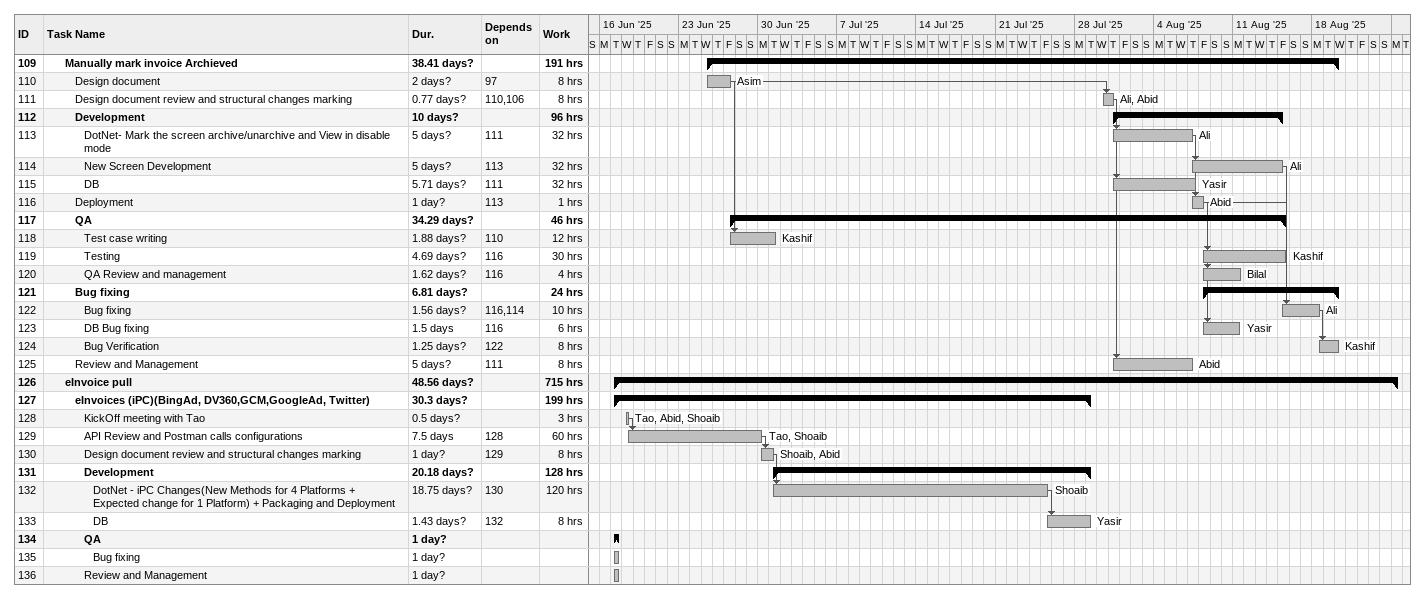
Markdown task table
| ID | Level | Task | Duration | Start | Finish | Predecessors | Resources | Work (h) |
|---|---|---|---|---|---|---|---|---|
| 109 | 3 | **Manually mark invoice Archieved** | 38.41d? | 2025-06-25 | 2025-08-20 |  |  | 191 |
| 110 | 4 | Design document | 2d? | 2025-06-25 | 2025-06-27 | 97 | Asim | 8 |
| 111 | 4 | Design document review and structural changes marking | 0.77d? | 2025-07-30 | 2025-07-31 | 110, 106 | Ali, Abid | 8 |
| 112 | 4 | **Development** | 10d? | 2025-07-31 | 2025-08-15 |  |  | 96 |
| 113 | 5 | DotNet- Mark the screen archive/unarchive and View in disable mode | 5d? | 2025-07-31 | 2025-08-07 | 111 | Ali | 32 |
| 114 | 5 | New Screen Development | 5d? | 2025-08-07 | 2025-08-15 | 113 | Ali | 32 |
| 115 | 5 | DB | 5.71d? | 2025-07-31 | 2025-08-07 | 111 | Yasir | 32 |
| 116 | 4 | Deployment | 1d? | 2025-08-07 | 2025-08-08 | 113 | Abid | 1 |
| 117 | 4 | **QA** | 34.29d? | 2025-06-27 | 2025-08-15 |  |  | 46 |
| 118 | 5 | Test case writing | 1.88d? | 2025-06-27 | 2025-07-01 | 110 | Kashif | 12 |
| 119 | 5 | Testing | 4.69d? | 2025-08-08 | 2025-08-15 | 116 | Kashif | 30 |
| 120 | 5 | QA Review and management | 1.62d? | 2025-08-08 | 2025-08-11 | 116 | Bilal | 4 |
| 121 | 4 | **Bug fixing** | 6.81d? | 2025-08-08 | 2025-08-20 |  |  | 24 |
| 122 | 5 | Bug fixing | 1.56d? | 2025-08-15 | 2025-08-18 | 116, 114 | Ali | 10 |
| 123 | 5 | DB Bug fixing | 1.5d | 2025-08-08 | 2025-08-11 | 116 | Yasir | 6 |
| 124 | 5 | Bug Verification | 1.25d? | 2025-08-18 | 2025-08-20 | 122 | Kashif | 8 |
| 125 | 4 | Review and Management | 5d? | 2025-07-31 | 2025-08-07 | 111 | Abid | 8 |
| 126 | 3 | **eInvoice pull** | 48.56d? | 2025-06-17 | 2025-08-25 |  |  | 715 |
| 127 | 4 | **eInvoices (iPC)(BingAd, DV360,GCM,GoogleAd, Twitter)** | 30.3d? | 2025-06-17 | 2025-07-29 |  |  | 199 |
| 128 | 5 | KickOff meeting with Tao | 0.5d? | 2025-06-18 | 2025-06-18 |  | Tao, Abid, Shoaib | 3 |
| 129 | 5 | API Review and Postman calls configurations | 7.5d | 2025-06-18 | 2025-06-30 | 128 | Tao, Shoaib | 60 |
| 130 | 5 | Design document review and structural changes marking | 1d? | 2025-06-30 | 2025-07-01 | 129 | Shoaib, Abid | 8 |
| 131 | 5 | **Development** | 20.18d? | 2025-07-01 | 2025-07-29 |  |  | 128 |
| 132 | 6 | DotNet - iPC Changes(New Methods for 4 Platforms + Expected change for 1 Platform) + Packaging and Deployment | 18.75d? | 2025-07-01 | 2025-07-25 | 130 | Shoaib | 120 |
| 133 | 6 | DB | 1.43d? | 2025-07-25 | 2025-07-29 | 132 | Yasir | 8 |
| 134 | 5 | **QA** | 1d? | 2025-06-17 | 2025-06-17 |  |  |  |
| 135 | 6 | Bug fixing | 1d? | 2025-06-17 | 2025-06-17 |  |  |  |
| 136 | 5 | Review and Management | 1d? | 2025-06-17 | 2025-06-17 |  |  |  |
